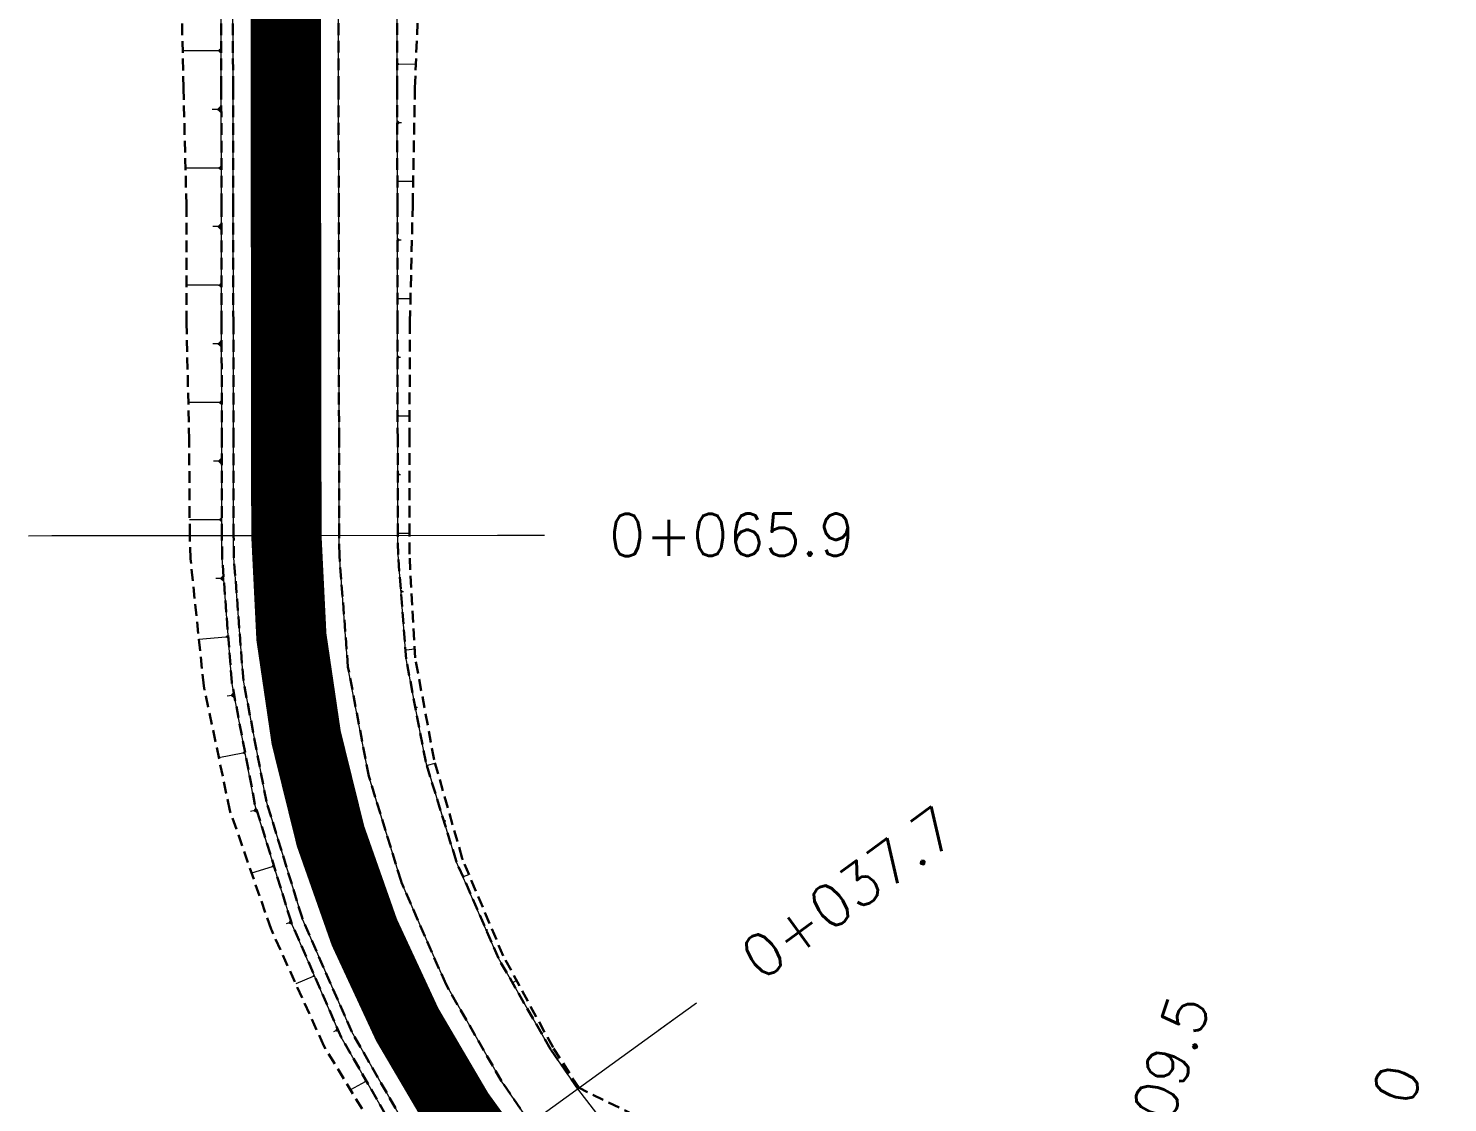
# Model space of a CAD drawing. Header units: metres. Extents: x 544752 to 548977, y 1840603 to 1844608.
# Drawn here: x 547747.6 to 547808.1, y 1842291.7 to 1842337.5 of the extents above; entities that cross this region are included whole.
import ezdxf

# ---------------------------------------------------------------- set-up
doc = ezdxf.new("R2010")
doc.units = ezdxf.units.M
doc.header["$MEASUREMENT"] = 0
for name, pattern in [('ACAD_ISO02W100', [15, 12, -3]), ('Anordnung Grundriss$0$GESTRICHELT', [0.75, 0.5, -0.25]), ('HIDDEN', [0.375, 0.25, -0.125])]:
    doc.linetypes.add(name, pattern=pattern)
doc.layers.add('C-ROAD', color=7, linetype='Continuous')
for name, color, linetype, lineweight in [('C-ROAD-CORR', 5, 'Continuous', 0), ('C-ROAD-SAMP', 150, 'HIDDEN', 0), ('C-ROAD-SAMP-TEXT', 11, 'Continuous', 0), ('C-TOPO-FEAT', 94, 'Continuous', 5)]:
    doc.layers.add(name, color=color, linetype=linetype, lineweight=lineweight)

msp = doc.modelspace()

# ---------------------------------------------------------------- linework, layer by layer
at = {"layer": 'C-ROAD', "color": 1, "linetype": 'ACAD_ISO02W100', "lineweight": 60, "ltscale": 0.1, "const_width": 3, "flags": 128}
msp.add_lwpolyline([(547758.618104579, 1842315.848714882), (547758.3113004668, 1842553.959718988)], dxfattribs=at)
at = {"layer": 'C-ROAD-CORR', "color": 160, "linetype": 'Continuous'}
for p, q in [((547755.7044310042, 1842336.513232718, 510.6459063392837), (547754.1944000938, 1842336.511287055, 509.6392182299394)), ((547755.7318664914, 1842336.492711284, 510.6641790210627), (547755.731813517, 1842336.533824784, 510.6641790210627)), ((547755.7593019786, 1842336.47218985, 510.6824517028417), (547755.7591960297, 1842336.55441685, 510.6824517028417)), ((547755.7867374658, 1842336.451668417, 510.7007243846207), (547755.7865785426, 1842336.575008916, 510.7007243846207)), ((547755.8141729529, 1842336.431146983, 510.7189970663998), (547755.8139610554, 1842336.595600982, 510.7189970663998)), ((547763.355414922, 1842335.988336303, 510.6312178838971), (547763.3555174045, 1842335.908799595, 510.6312178838971)), ((547763.3686838503, 1842335.978411295, 510.6223804645954), (547763.3687607121, 1842335.918758764, 510.6223804645954)), ((547763.3819527786, 1842335.968486287, 510.6135430452937), (547763.3820040197, 1842335.928717933, 510.6135430452937)), ((547763.3952217067, 1842335.958561279, 510.604705625992), (547763.3952473274, 1842335.938677102, 510.604705625992)), ((547763.408490635, 1842335.948636271, 510.5958682066903), (547764.1388035947, 1842335.949577273, 510.1089924959239)), ((547755.7122648432, 1842334.013240736, 510.5763126846653), (547755.446787427, 1842334.012898671, 510.3993275935924)), ((547763.4057394987, 1842333.448630651, 510.5285854519461), (547763.5266349408, 1842333.448786423, 510.4479884236031)), ((547755.7204784869, 1842331.513249244, 510.5108445098502), (547754.3162806204, 1842331.511439947, 509.5747118217765)), ((547755.745991112, 1842331.49416609, 510.5278365201395), (547755.7459418504, 1842331.532398081, 510.5278365201395)), ((547755.7715037371, 1842331.475082935, 510.5448285304289), (547755.7714052139, 1842331.551546918, 510.5448285304289)), ((547755.7970163622, 1842331.45599978, 510.5618205407183), (547755.7968685774, 1842331.570695754, 510.5618205407183)), ((547755.8225289873, 1842331.436916625, 510.5788125510076), (547755.8223319409, 1842331.589844591, 510.5788125510076)), ((547763.3598271961, 1842330.982223652, 510.4925158016778), (547763.3599139223, 1842330.914915295, 510.4925158016778)), ((547763.3710560964, 1842330.973824562, 510.4850370890863), (547763.3711211411, 1842330.923343294, 510.4850370890863)), ((547763.3822849968, 1842330.965425471, 510.4775583764948), (547763.3823283599, 1842330.931771293, 510.4775583764948)), ((547763.3935138971, 1842330.957026381, 510.4700796639032), (547763.3935355787, 1842330.940199292, 510.4700796639032)), ((547763.4047427975, 1842330.948627291, 510.4626009513117), (547764.0227739831, 1842330.949423619, 510.0505798188756)), ((547755.7268429049, 1842329.01325537, 510.4463823924601), (547755.477674339, 1842329.012934318, 510.2802698772762)), ((547763.4031959459, 1842328.448623223, 510.4006264914643), (547763.5060778038, 1842328.448755785, 510.3320385292354)), ((547755.7300089705, 1842326.513257374, 510.3836603148072), (547754.3598365663, 1842326.511491918, 509.470211287099)), ((547755.7549033929, 1842326.494636628, 510.400240587535), (547755.754855325, 1842326.53194221, 510.400240587535)), ((547755.7797978154, 1842326.476015882, 510.4168208602628), (547755.7797016794, 1842326.550627047, 510.4168208602628)), ((547755.8046922378, 1842326.457395135, 510.4334011329905), (547755.8045480339, 1842326.569311883, 510.4334011329905)), ((547755.8295866601, 1842326.438774389, 510.4499814057183), (547755.8293943884, 1842326.58799672, 510.4499814057183)), ((547763.3642955472, 1842325.976279958, 510.3659984936351), (547763.3643669527, 1842325.920862183, 510.3659984936351)), ((547763.3735407689, 1842325.969364637, 510.359840957901), (547763.3735943229, 1842325.927801306, 510.359840957901)), ((547763.3827859905, 1842325.962449316, 510.353683422167), (547763.3828216932, 1842325.934740428, 510.353683422167)), ((547763.3920312121, 1842325.955533995, 510.3475258864329), (547763.3920490635, 1842325.941679551, 510.3475258864329)), ((547763.4012764337, 1842325.948618674, 510.3413683506988), (547763.9101272637, 1842325.949274324, 510.0021341823657)), ((547755.734789479, 1842324.013261458, 510.3242534088596), (547755.4886361103, 1842324.012944291, 510.1601510269194)), ((547763.4017305585, 1842323.448617184, 510.2841710574593), (547763.4887601507, 1842323.448729321, 510.2261512811206)), ((547755.8372067136, 1842321.442326569, 510.333748939976), (547755.8370235811, 1842321.584455888, 510.333748939976)), ((547755.742362268, 1842321.51326914, 510.2705803013576), (547754.4373185141, 1842321.511587602, 509.4005504098854)), ((547755.7660733794, 1842321.495533497, 510.2863724610122), (547755.7660275963, 1842321.531065827, 510.2863724610122)), ((547755.7897844908, 1842321.477797854, 510.3021646206668), (547755.7896929246, 1842321.548862514, 510.3021646206668)), ((547755.8134956022, 1842321.460062212, 510.3179567803214), (547755.8133582529, 1842321.566659201, 510.3179567803214)), ((547763.3699557667, 1842320.973927286, 510.2509058267868), (547763.3700211011, 1842320.923221133, 510.2509058267868)), ((547763.3784149591, 1842320.967599906, 510.2452718050678), (547763.3784639599, 1842320.929570291, 510.2452718050678)), ((547763.3868741514, 1842320.961272526, 510.2396377833488), (547763.3869068187, 1842320.935919449, 510.2396377833488)), ((547763.3953333439, 1842320.954945146, 510.2340037616298), (547763.3953496774, 1842320.942268607, 510.2340037616298)), ((547763.4037925362, 1842320.948617765, 510.2283697399108), (547763.8693808417, 1842320.949217672, 509.9179772785856)), ((547755.7487273974, 1842319.013275266, 510.2181359154057), (547755.5175996316, 1842319.01297746, 510.064050610245)), ((547763.4062318847, 1842318.448618833, 510.1756264468357), (547763.4893702408, 1842318.448725956, 510.1202008301046)), ((547755.7530038032, 1842316.513278701, 510.1678166808358), (547754.4942276386, 1842316.511656778, 509.3286318744745)), ((547755.7758742869, 1842316.496171839, 510.1830489625901), (547755.7758301268, 1842316.530444444, 510.1830489625901)), ((547755.7987447705, 1842316.479064976, 510.1982812443445), (547755.7986564506, 1842316.547610187, 510.1982812443445)), ((547755.8216152542, 1842316.461958113, 510.2135135260989), (547755.8214827742, 1842316.56477593, 510.2135135260989)), ((547755.8444857378, 1842316.44485125, 510.2287458078533), (547755.8443090979, 1842316.581941673, 510.2287458078533)), ((547763.3761376059, 1842315.973146219, 510.1467930113096), (547763.3762009176, 1842315.924009827, 510.1467930113096)), ((547763.3843349185, 1842315.967014722, 510.1413334076291), (547763.3843824024, 1842315.930162428, 510.1413334076291)), ((547763.3925322312, 1842315.960883225, 510.1358738039487), (547763.392563887, 1842315.936315028, 510.1358738039487)), ((547763.4007295438, 1842315.954751728, 510.1304142002683), (547763.4007453718, 1842315.942467629, 510.1304142002683)), ((547763.4089268565, 1842315.94862023, 510.1249545965878), (547763.8601014797, 1842315.949201565, 509.8241712647686)), ((547755.8354619801, 1842314.011686639, 510.1249055134252), (547755.6148039984, 1842314.00294392, 509.9775555791126)), ((547763.5373420088, 1842313.455634271, 510.0761367942706), (547763.612748341, 1842313.460240296, 510.0257092620773)), ((547756.0341750848, 1842311.513892216, 510.0868822542628), (547754.8885824233, 1842311.408237814, 509.3187590305745)), ((547756.0563961617, 1842311.500221401, 510.1008176387533), (547756.0535209693, 1842311.531396621, 510.1008176387533)), ((547756.0786172387, 1842311.486550585, 510.1147530232438), (547756.0728668538, 1842311.548901027, 510.1147530232438)), ((547756.1008383156, 1842311.47287977, 510.1286884077344), (547756.0922127384, 1842311.566405433, 510.1286884077344)), ((547756.1230593926, 1842311.459208954, 510.1426237922249), (547756.1115586228, 1842311.583909838, 510.1426237922249)), ((547763.6964965446, 1842310.981375999, 510.0472390627042), (547763.7013943519, 1842310.941792487, 510.0472390627042)), ((547763.7037060227, 1842310.977244362, 510.0428054937371), (547763.707379378, 1842310.947556727, 510.0428054937371)), ((547763.7109155006, 1842310.973112724, 510.0383719247701), (547763.7133644043, 1842310.953320967, 510.0383719247701)), ((547763.7181249787, 1842310.968981086, 510.0339383558031), (547763.7193494304, 1842310.959085207, 510.0339383558031)), ((547763.7253344567, 1842310.964849448, 510.029504786836), (547764.0888449361, 1842311.009827878, 509.7852138678855)), ((547756.2938487754, 1842309.024825394, 510.0498640678366), (547756.097043972, 1842308.99623437, 509.917204225656)), ((547764.1488016959, 1842308.50507237, 509.9867204224914), (547764.2112124892, 1842308.516762309, 509.9443262936697)), ((547756.7662943911, 1842306.56461842, 510.0165024916416), (547755.7386962019, 1842306.359923842, 509.3168901515964)), ((547756.7877220168, 1842306.554350088, 510.0291947181209), (547756.782151725, 1842306.582313808, 510.0291947181209)), ((547756.8091496426, 1842306.544081756, 510.0418869446002), (547756.7980090588, 1842306.600009196, 510.0418869446002)), ((547756.8305772683, 1842306.533813424, 510.0545791710795), (547756.8138663927, 1842306.617704583, 510.0545791710795)), ((547756.852004894, 1842306.523545092, 510.0672713975588), (547756.8297237265, 1842306.635399971, 510.0672713975588)), ((547764.6022572515, 1842306.066463055, 509.9614123668953), (547764.6112154063, 1842306.030969962, 509.9614123668953)), ((547764.6092925362, 1842306.063519444, 509.9573443173853), (547764.6160111524, 1842306.036899625, 509.9573443173853)), ((547764.6163278209, 1842306.060575833, 509.9532762678754), (547764.6208068983, 1842306.042829287, 509.9532762678754)), ((547764.6233631056, 1842306.057632223, 509.9492082183654), (547764.6256026444, 1842306.048758949, 509.9492082183654)), ((547764.6303983903, 1842306.054688612, 509.9451401688555), (547764.9563179435, 1842306.136947937, 509.7210080691718)), ((547757.266275903, 1842304.111682144, 509.9839288581356), (547757.0898179788, 1842304.066824821, 509.8625130227683)), ((547765.3606251027, 1842303.665637773, 509.9120561249278), (547765.4105555805, 1842303.681594194, 509.8770661851707)), ((547758.0099049621, 1842301.719874961, 509.9587089926097), (547757.1357186341, 1842301.448231536, 509.3474589172387)), ((547758.0294601287, 1842301.712908655, 509.9697980430427), (547758.0220680617, 1842301.736697355, 509.9697980430427)), ((547758.0490152952, 1842301.70594235, 509.9808870934758), (547758.0342311615, 1842301.753519749, 509.9808870934758)), ((547758.0685704618, 1842301.698976045, 509.9919761439088), (547758.0463942611, 1842301.770342143, 509.9919761439088)), ((547758.0881256284, 1842301.69200974, 510.0030651943418), (547758.0585573607, 1842301.787164538, 510.0030651943418)), ((547766.1437958014, 1842301.309560745, 509.891511766643), (547766.153586168, 1842301.284419959, 509.891511766643)), ((547766.1492097282, 1842301.308049874, 509.8885117923692), (547766.1565525031, 1842301.289194285, 509.8885117923692)), ((547766.154623655, 1842301.306539004, 509.8855118180954), (547766.1595188383, 1842301.293968611, 509.8855118180954)), ((547766.1600375818, 1842301.305028133, 509.8825118438216), (547766.1624851734, 1842301.298742936, 509.8825118438216)), ((547766.1654515086, 1842301.303517262, 509.8795118695479), (547766.3963537037, 1842301.393435579, 509.7141946881758)), ((547758.7543926833, 1842299.329202874, 509.9334591933812), (547758.6122572514, 1842299.276737676, 509.8324529461107)), ((547767.1595859238, 1842299.011140847, 509.8484218536324), (547767.1963522171, 1842299.028157081, 509.8213812907644)), ((547759.7532565284, 1842297.033175049, 509.9081627716192), (547759.0222472011, 1842296.718983903, 509.3768807822377)), ((547759.7707932423, 1842297.028928699, 509.9178011250184), (547759.7622433045, 1842297.048821316, 509.9178011250184)), ((547759.7883299561, 1842297.024682349, 509.9274394784176), (547759.7712300806, 1842297.064467583, 509.9274394784176)), ((547759.80586667, 1842297.020435998, 509.9370778318169), (547759.7802168567, 1842297.080113851, 509.9370778318169)), ((547759.8234033838, 1842297.016189648, 509.9467161852161), (547759.7892036329, 1842297.095760118, 509.9467161852161)), ((547768.2556410593, 1842296.780331716, 509.8270758415893), (547768.265129983, 1842296.76277485, 509.8270758415893)), ((547768.2597533191, 1842296.779718595, 509.8248562111797), (547768.2668700117, 1842296.766550946, 509.8248562111797)), ((547768.2638655788, 1842296.779105474, 509.8226365807701), (547768.2686100405, 1842296.770327041, 509.8226365807701)), ((547768.2679778385, 1842296.778492353, 509.8204169503604), (547768.2703500694, 1842296.774103137, 509.8204169503604)), ((547768.2720900982, 1842296.777879232, 509.8181973199508), (547768.4333520269, 1842296.865036139, 509.6958718821335)), ((547760.7543286132, 1842294.738392482, 509.8827627171712), (547760.6300375576, 1842294.677078548, 509.7903321578785)), ((547769.5119300403, 1842294.607956312, 509.7889085095278), (547769.5317705709, 1842294.62032932, 509.7733102795424)), ((547761.970011374, 1842292.551882486, 509.858380549242), (547761.3507317575, 1842292.205003737, 509.3844364742131)), ((547761.9859659764, 1842292.549749355, 509.8669787488483), (547761.976526468, 1842292.566601628, 509.8669787488483)), ((547762.0019205788, 1842292.547616225, 509.8755769484546), (547761.9830415619, 1842292.581320769, 509.8755769484546)), ((547762.0178751812, 1842292.545483094, 509.8841751480609), (547761.9895566559, 1842292.596039911, 509.8841751480609)), ((547762.0338297834, 1842292.543349963, 509.8927733476672), (547761.99607175, 1842292.610759053, 509.8927733476672)), ((547770.870316434, 1842292.511840953, 509.7600375163436), (547770.9248185115, 1842292.550721072, 509.7154020765732)), ((547770.8642422643, 1842292.511985902, 509.7632782074764), (547770.8684765159, 1842292.506050336, 509.7632782074764)), ((547770.8657608067, 1842292.511949665, 509.7624680346932), (547770.8689364954, 1842292.507497991, 509.7624680346932)), ((547770.8672793491, 1842292.511913428, 509.76165786191), (547770.8693964749, 1842292.508945645, 509.76165786191)), ((547770.8687978915, 1842292.511877191, 509.7608476891268), (547770.8698564544, 1842292.510393299, 509.7608476891268))]:
    msp.add_line(p, q, dxfattribs=at)
at = {"layer": 'C-ROAD-CORR', "color": 5, "linetype": 'Anordnung Grundriss$0$GESTRICHELT', "lineweight": 30, "extrusion": (-0.5546997355772142, -0.0007147261089765301, 0.8320502944637169), "const_width": 0.1, "elevation": -304731.8878036203}
msp.add_lwpolyline([(-1841626.825078363, 458018.4456322468), (-1841626.705705323, 458018.2864681929), (-1841626.586332283, 458018.4456322467)], dxfattribs=at)
at = {"layer": 'C-ROAD-CORR', "color": 5, "linetype": 'Anordnung Grundriss$0$GESTRICHELT', "lineweight": 30, "extrusion": (-0.5546997356624774, -0.0007147261346140943, -0.8320502944068527), "const_width": 0.1, "elevation": -305585.7656935168}
msp.add_lwpolyline([(-1841626.076796272, -457458.2076859137), (-1841626.131157417, -457458.2801674413), (-1841626.185518563, -457458.2076859137)], dxfattribs=at)
at = {"layer": 'C-ROAD-CORR', "color": 5, "linetype": 'Anordnung Grundriss$0$GESTRICHELT', "lineweight": 30, "extrusion": (-0.5546997359183093, -0.000714726008623027, 0.8320502942364065), "const_width": 0.1, "elevation": -304732.0004270538}
msp.add_lwpolyline([(-1841621.817844982, 458018.3701480271), (-1841621.705805284, 458018.2207617646), (-1841621.593765587, 458018.3701480271)], dxfattribs=at)
at = {"layer": 'C-ROAD-CORR', "color": 5, "linetype": 'Anordnung Grundriss$0$GESTRICHELT', "lineweight": 30, "extrusion": (-0.5546997356518242, -0.000714726053372013, -0.8320502944140246), "const_width": 0.1, "elevation": -305585.6540851756}
msp.add_lwpolyline([(-1841621.084976714, -457458.2817673667), (-1841621.131237976, -457458.3434490487), (-1841621.177499238, -457458.2817673667)], dxfattribs=at)
at = {"layer": 'C-ROAD-CORR', "color": 5, "linetype": 'Anordnung Grundriss$0$GESTRICHELT', "lineweight": 30, "extrusion": (-0.5546997359174964, -0.0007147260213346027, 0.8320502942369374), "const_width": 0.1, "elevation": -304732.1029018206}
msp.add_lwpolyline([(-1841616.816476578, 458018.3018822421), (-1841616.705792676, 458018.1543037078), (-1841616.595108775, 458018.3018822421)], dxfattribs=at)
at = {"layer": 'C-ROAD-CORR', "color": 5, "linetype": 'Anordnung Grundriss$0$GESTRICHELT', "lineweight": 30, "extrusion": (-0.5546997362320162, -0.0007147268607103992, -0.8320502940265369), "const_width": 0.1, "elevation": -305585.5546069015}
msp.add_lwpolyline([(-1841616.091304799, -457458.3513042195), (-1841616.130438022, -457458.4034818506), (-1841616.169571246, -457458.3513042193)], dxfattribs=at)
at = {"layer": 'C-ROAD-CORR', "color": 5, "linetype": 'Anordnung Grundriss$0$GESTRICHELT', "lineweight": 30, "extrusion": (-0.5546997357759407, -0.0007147262397144979, 0.8320502943311204), "const_width": 0.1, "elevation": -304732.1956793913}
msp.add_lwpolyline([(-1841611.809503492, 458018.240902524), (-1841611.705575916, 458018.102332424), (-1841611.601648342, 458018.240902524)], dxfattribs=at)
at = {"layer": 'C-ROAD-CORR', "color": 5, "linetype": 'Anordnung Grundriss$0$GESTRICHELT', "lineweight": 30, "extrusion": (-0.5546997359684804, -0.0007147267033437968, -0.8320502942023624), "const_width": 0.1, "elevation": -305585.4627813929}
msp.add_lwpolyline([(-1841611.093210245, -457458.4118948503), (-1841611.130593759, -457458.4617395338), (-1841611.16797727, -457458.4118948503)], dxfattribs=at)
at = {"layer": 'C-ROAD-CORR', "color": 5, "linetype": 'Anordnung Grundriss$0$GESTRICHELT', "lineweight": 30, "extrusion": (-0.5546019119790816, -0.02197395683032749, 0.8318256214197577), "const_width": 0.1, "elevation": -343845.0272390929}
msp.add_lwpolyline([(-1819184.054743643, 516234.5429026829), (-1819183.955459458, 516234.4105237693), (-1819183.856175272, 516234.542902683)], dxfattribs=at)
at = {"layer": 'C-ROAD-CORR', "color": 5, "linetype": 'Anordnung Grundriss$0$GESTRICHELT', "lineweight": 30, "extrusion": (-0.554147066757417, -0.03384882067849269, -0.8317302962756773), "const_width": 0.1, "elevation": -366325.9410644586}
msp.add_lwpolyline([(-1805489.428630134, -547884.1826295472), (-1805489.46259356, -547884.2279141168), (-1805489.496556987, -547884.1826295472)], dxfattribs=at)
at = {"layer": 'C-ROAD-CORR', "color": 5, "linetype": 'Anordnung Grundriss$0$GESTRICHELT', "lineweight": 30, "extrusion": (-0.5491650972116554, -0.07978053396097999, 0.8318970864268093), "const_width": 0.1, "elevation": -447364.7270856109}
msp.add_lwpolyline([(-1744421.243246111, 671565.0078048158), (-1744421.153831323, 671564.8885850998), (-1744421.064416537, 671565.0078048157)], dxfattribs=at)
at = {"layer": 'C-ROAD-CORR', "color": 5, "linetype": 'Anordnung Grundriss$0$GESTRICHELT', "lineweight": 30, "extrusion": (-0.5457830790491018, -0.1022286431398781, -0.8316670819176755), "const_width": 0.1, "elevation": -487721.2416118961}
msp.add_lwpolyline([(-1709971.305004372, -729570.0268290832), (-1709971.333549104, -729570.0648887263), (-1709971.362093837, -729570.0268290832)], dxfattribs=at)
at = {"layer": 'C-ROAD-CORR', "color": 5, "linetype": 'Anordnung Grundriss$0$GESTRICHELT', "lineweight": 30, "extrusion": (-0.5377108515891579, -0.1366913368626991, 0.8319750708464472), "const_width": 0.1, "elevation": -545937.7441315022}
msp.add_lwpolyline([(-1650562.010299062, 819585.383971447), (-1650561.928434162, 819585.2748182483), (-1650561.846569263, 819585.3839714472)], dxfattribs=at)
at = {"layer": 'C-ROAD-CORR', "color": 5, "linetype": 'Anordnung Grundriss$0$GESTRICHELT', "lineweight": 30, "extrusion": (-0.5288411231876368, -0.1690032147778751, -0.8317241007812521), "const_width": 0.1, "elevation": -601460.1967924659}
msp.add_lwpolyline([(-1588128.622306077, -900123.8392607258), (-1588128.64587148, -900123.870681264), (-1588128.669436884, -900123.8392607259)], dxfattribs=at)
at = {"layer": 'C-ROAD-CORR', "color": 5, "linetype": 'Anordnung Grundriss$0$GESTRICHELT', "lineweight": 30, "extrusion": (-0.5203809170231173, -0.1920836162620098, 0.8320502301915963), "const_width": 0.1, "elevation": -638494.4300565633}
msp.add_lwpolyline([(-1538636.235447691, 958660.7914101696), (-1538636.167320939, 958660.7005745007), (-1538636.099194187, 958660.7914101693)], dxfattribs=at)
at = {"layer": 'C-ROAD-CORR', "color": 5, "linetype": 'Anordnung Grundriss$0$GESTRICHELT', "lineweight": 30, "extrusion": (-0.5038095604113946, -0.2331739323400738, -0.8317486664342446), "const_width": 0.1, "elevation": -705970.502597684}
msp.add_lwpolyline([(-1441843.470243209, -1056791.237873226), (-1441843.488456794, -1056791.262158006), (-1441843.506670378, -1056791.237873226)], dxfattribs=at)
at = {"layer": 'C-ROAD-CORR', "color": 5, "linetype": 'Anordnung Grundriss$0$GESTRICHELT', "lineweight": 30, "extrusion": (-0.4975976021058919, -0.245469526396925, 0.8319503218275331), "const_width": 0.1, "elevation": -724367.457669845}
msp.add_lwpolyline([(-1409863.438010813, 1087046.105667934), (-1409863.375696248, 1087046.022581847), (-1409863.313381683, 1087046.105667934)], dxfattribs=at)
at = {"layer": 'C-ROAD-CORR', "color": 5, "linetype": 'Anordnung Grundriss$0$GESTRICHELT', "lineweight": 30, "extrusion": (-0.470883724608748, -0.2936538437266491, -0.8318869742718402), "const_width": 0.1, "elevation": -799356.7276606018}
msp.add_lwpolyline([(-1273372.664432627, -1197352.053352762), (-1273372.674945596, -1197352.067370054), (-1273372.685458566, -1197352.053352761)], dxfattribs=at)
at = {"layer": 'C-ROAD-SAMP', "color": 1, "linetype": 'Continuous', "lineweight": 13}
for points in [[(547748.61811288, 1842315.835829973), (547758.618104579, 1842315.848714882), (547768.618096278, 1842315.861599791)], [(547759.1021578856, 1842283.590762967), (547767.1975940448, 1842289.461360329), (547775.2930302041, 1842295.331957692)]]:
    msp.add_lwpolyline(points, dxfattribs=at)
at = {"layer": 'C-ROAD-SAMP-TEXT', "color": 4, "linetype": 'Continuous', "lineweight": 9}
msp.add_line((547747.6181137102, 1842315.834541482), (547749.61811205, 1842315.837118464), dxfattribs=at)
at = {"layer": 'C-ROAD-SAMP-TEXT', "color": 1, "linetype": 'Continuous', "lineweight": -3}
msp.add_line((547759.6181037489, 1842315.850003373), (547757.6181054091, 1842315.847426391), dxfattribs=at)
at = {"layer": 'C-ROAD-SAMP-TEXT', "color": 4, "linetype": 'Continuous', "lineweight": 5}
for p, q in [((547767.6180971082, 1842315.8603113), (547769.618095448, 1842315.862888282)), ((547774.4834865882, 1842294.744897955), (547776.10257382, 1842295.919017428))]:
    msp.add_line(p, q, dxfattribs=at)

# ---------------------------------------------------------------- texts
at = {"layer": 'C-ROAD-SAMP-TEXT', "color": 1, "linetype": 'Continuous', "lineweight": -3, "char_height": 1.8, "attachment_point": 5, "bg_fill": 3, "box_fill_scale": 1.416666666666667, "bg_fill_color": 256, "bg_fill_true_color": 13158600, "bg_fill_transparency": 0}
for s, insert, width, rotation in [('{\\Fsimplex.shx|c0;0+065.9}', (547777.6180888071, 1842315.873196209), 11.16771428571429, 0.07382510991504017), ('{\\Fsimplex.shx|c0;0+037.7}', (547782.5789227475, 1842300.615495318), 11.25428571428571, 35.94863460132827), ('{\\Fsimplex.shx|c0;0+009.5}', (547795.5399426167, 1842291.159318827), 11.25428571428572, 71.82344409386344), ('{\\Fsimplex.shx|c0;0+000.0}', (547804.570376204, 1842288.194357254), 11.25428571428571, 71.82344409386344)]:
    msp.add_mtext(s, dxfattribs=dict(at, insert=insert, width=width, rotation=rotation))

# ---------------------------------------------------------------- next in the draw order: linework, layer by layer
at = {"layer": 'C-ROAD', "color": 1, "linetype": 'ACAD_ISO02W100', "lineweight": -3, "ltscale": 0.1, "const_width": 3, "flags": 128}
msp.add_lwpolyline([(547789.6129650822, 1842273.107423156, -0.3237122934810053), (547758.618104579, 1842315.848714882)], format="xyb", dxfattribs=at)
at = {"layer": 'C-ROAD-CORR', "color": 11, "linetype": 'Anordnung Grundriss$0$GESTRICHELT', "lineweight": 30}
for points in [[(547797.3909631355, 1842266.327897504, 508.5569535290242), (547792.8350911075, 1842268.480406669, 509.0312041713383), (547788.5811547426, 1842269.964820962, 509.1392995092888), (547788.0731122254, 1842270.122138645, 509.1371169079245), (547783.0899604015, 1842272.114631497, 509.1833892972845), (547778.3827561834, 1842274.690729185, 509.2632500045273), (547774.0100857747, 1842277.792535336, 509.3618628583309), (547769.9915697058, 1842281.3332368, 509.4400402401291), (547766.2810045454, 1842285.203501481, 509.4222809741797), (547764.4481483388, 1842287.467534624, 509.4091398065688), (547763.0076212331, 1842289.466703235, 509.399058599772), (547760.2179768381, 1842294.077079944, 509.3744398601341), (547757.9916974568, 1842298.99593127, 509.3789845116859), (547757.9643617556, 1842299.062061871, 509.3779386342), (547756.2106230573, 1842304.112146731, 509.3134314202223), (547755.0946327101, 1842309.427583921, 509.3216104648827), (547754.5311192602, 1842314.844344682, 509.3138122637287), (547754.4984785138, 1842315.843406777, 509.3172533014012), (547754.4724985742, 1842319.92752913, 509.386795365814), (547754.3614575891, 1842324.927390205, 509.4302112564937), (547754.3563410551, 1842329.927387763, 509.5564658105891), (547754.2298958438, 1842334.92722899, 509.6140568166824), (547754.1178584271, 1842339.927088781, 509.6934753311972)], [(547797.785546658, 1842267.529687209, 509.4002261620015), (547793.0350477973, 1842269.089418139, 509.4585357617879), (547788.7551130706, 1842270.494648783, 509.5110694615821), (547788.2567336094, 1842270.661322296, 509.5168453615742), (547783.3398536745, 1842272.646500003, 509.5751549613605), (547778.6731222267, 1842275.164089409, 509.6334645611469), (547774.3139735612, 1842278.183106092, 509.6917741609332), (547770.3160564972, 1842281.666394477, 509.7500837607195), (547766.7285741119, 1842285.571085113, 509.8083933605059), (547764.9713491013, 1842287.846946055, 509.840000480885), (547763.5956781905, 1842289.849122276, 509.8667029602922), (547760.955925841, 1842294.447855401, 509.9250125600785), (547758.8418049657, 1842299.31068706, 509.9833221598649), (547758.8174879731, 1842299.376511913, 509.9840934264061), (547757.2793344271, 1842304.377769519, 510.0475823152897), (547756.2877438281, 1842309.586741289, 510.1240637055649), (547755.879236851, 1842314.873494629, 510.2127673998733), (547755.8681068618, 1842315.845171532, 510.2303396247385), (547755.8628444687, 1842319.92932058, 510.3136933982149), (547755.8564020143, 1842324.929316429, 510.4268417005898), (547755.8499595599, 1842329.929312279, 510.5522123069979), (547755.8435171054, 1842334.929308128, 510.6898052174392), (547755.837074651, 1842339.929303977, 510.8396204319137)], [(547771.0429262208, 1842292.249894076, 509.7600004808849), (547769.8831158999, 1842293.937902907, 509.7867029602922), (547767.6575748964, 1842297.815035221, 509.8450125600785), (547765.8751869784, 1842301.914825587, 509.9033221598648), (547765.8546856369, 1842301.970321668, 509.9040934264061), (547764.5578883116, 1842306.186817155, 509.9675823152896), (547763.7218911252, 1842310.578433764, 510.0440637055648), (547763.3774841857, 1842315.035627006, 510.1327673998733), (547763.368100636, 1842315.854835214, 510.1503396247385), (547763.3628382429, 1842319.938984261, 510.2336933982149), (547763.3563957885, 1842324.938980111, 510.3468417005898), (547763.3499533341, 1842329.93897596, 510.4722123069978), (547763.3435108797, 1842334.93897181, 510.6098052174391), (547763.3370684253, 1842339.938967659, 510.7596204319136)], [(547800.2385290009, 1842275.000776998, 509.0779067002906), (547795.3907111419, 1842276.26410181, 509.3441987505066), (547791.493212306, 1842278.834123911, 509.5085424946689), (547791.0839532804, 1842278.963136551, 509.5068676536401), (547786.5545413154, 1842279.48858539, 509.4553864889657), (547782.6246881565, 1842281.606007032, 509.5152472411457), (547778.9363005583, 1842284.123936326, 509.5936128892196), (547776.4214830612, 1842287.934969302, 509.7205845388854), (547773.4756993039, 1842291.112419847, 509.7593777833604), (547771.0948886888, 1842292.287575891, 509.7172089071782), (547769.9853270883, 1842294.004371816, 509.7054208918427), (547767.8621829086, 1842297.91783857, 509.6923575863233), (547766.1357673137, 1842302.011306525, 509.7180767581479), (547766.1153589269, 1842302.06640209, 509.7188824216468), (547764.9167233921, 1842306.276003794, 509.7210806844301), (547764.109906487, 1842310.630193825, 509.7830954019378), (547763.8649146738, 1842315.046166571, 509.8077377853635), (547763.8599851175, 1842315.855469003, 509.8224163649545), (547763.8650553097, 1842319.939631364, 509.8988817424423), (547763.8864777453, 1842324.939663117, 509.9934534360805), (547764.0036032873, 1842329.939818183, 510.0364453097837), (547764.0985472131, 1842334.939944668, 510.1064472439274), (547764.2979191587, 1842339.940205707, 510.1190527445141)]]:
    msp.add_polyline3d(points, dxfattribs=at)
at = {"layer": 'C-ROAD-CORR', "color": 92, "linetype": 'Anordnung Grundriss$0$GESTRICHELT', "lineweight": 30}
for points in [[(547797.3909631355, 1842266.327897504, 508.5569535290242), (547792.8350911075, 1842268.480406669, 509.0312041713383), (547788.5811547426, 1842269.964820962, 509.1392995092888), (547788.0731122254, 1842270.122138645, 509.1371169079245), (547783.0899604015, 1842272.114631497, 509.1833892972845), (547778.3827561834, 1842274.690729185, 509.2632500045273), (547774.0100857747, 1842277.792535336, 509.3618628583309), (547769.9915697058, 1842281.3332368, 509.4400402401291), (547766.2810045454, 1842285.203501481, 509.4222809741797), (547764.4481483388, 1842287.467534624, 509.4091398065688), (547763.0076212331, 1842289.466703235, 509.399058599772), (547760.2179768381, 1842294.077079944, 509.3744398601341), (547757.9916974568, 1842298.99593127, 509.3789845116859), (547757.9643617556, 1842299.062061871, 509.3779386342), (547756.2106230573, 1842304.112146731, 509.3134314202223), (547755.0946327101, 1842309.427583921, 509.3216104648827), (547754.5311192602, 1842314.844344682, 509.3138122637287), (547754.4984785138, 1842315.843406777, 509.3172533014012), (547754.4724985742, 1842319.92752913, 509.386795365814), (547754.3614575891, 1842324.927390205, 509.4302112564937), (547754.3563410551, 1842329.927387763, 509.5564658105891), (547754.2298958438, 1842334.92722899, 509.6140568166824), (547754.1178584271, 1842339.927088781, 509.6934753311972)], [(547797.785546658, 1842267.529687209, 509.4002261620015), (547793.0350477973, 1842269.089418139, 509.4585357617879), (547788.7551130706, 1842270.494648783, 509.5110694615821), (547788.2567336094, 1842270.661322296, 509.5168453615742), (547783.3398536745, 1842272.646500003, 509.5751549613605), (547778.6731222267, 1842275.164089409, 509.6334645611469), (547774.3139735612, 1842278.183106092, 509.6917741609332), (547770.3160564972, 1842281.666394477, 509.7500837607195), (547766.7285741119, 1842285.571085113, 509.8083933605059), (547764.9713491013, 1842287.846946055, 509.840000480885), (547763.5956781905, 1842289.849122276, 509.8667029602922), (547760.955925841, 1842294.447855401, 509.9250125600785), (547758.8418049657, 1842299.31068706, 509.9833221598649), (547758.8174879731, 1842299.376511913, 509.9840934264061), (547757.2793344271, 1842304.377769519, 510.0475823152897), (547756.2877438281, 1842309.586741289, 510.1240637055649), (547755.879236851, 1842314.873494629, 510.2127673998733), (547755.8681068618, 1842315.845171532, 510.2303396247385), (547755.8628444687, 1842319.92932058, 510.3136933982149), (547755.8564020143, 1842324.929316429, 510.4268417005898), (547755.8499595599, 1842329.929312279, 510.5522123069979), (547755.8435171054, 1842334.929308128, 510.6898052174392), (547755.837074651, 1842339.929303977, 510.8396204319137)], [(547771.0429262208, 1842292.249894076, 509.7600004808849), (547769.8831158999, 1842293.937902907, 509.7867029602922), (547767.6575748964, 1842297.815035221, 509.8450125600785), (547765.8751869784, 1842301.914825587, 509.9033221598648), (547765.8546856369, 1842301.970321668, 509.9040934264061), (547764.5578883116, 1842306.186817155, 509.9675823152896), (547763.7218911252, 1842310.578433764, 510.0440637055648), (547763.3774841857, 1842315.035627006, 510.1327673998733), (547763.368100636, 1842315.854835214, 510.1503396247385), (547763.3628382429, 1842319.938984261, 510.2336933982149), (547763.3563957885, 1842324.938980111, 510.3468417005898), (547763.3499533341, 1842329.93897596, 510.4722123069978), (547763.3435108797, 1842334.93897181, 510.6098052174391), (547763.3370684253, 1842339.938967659, 510.7596204319136)], [(547771.0948886888, 1842292.287575891, 509.7172089071782), (547769.9853270883, 1842294.004371816, 509.7054208918427), (547767.8621829086, 1842297.91783857, 509.6923575863233), (547766.1357673137, 1842302.011306525, 509.7180767581479), (547766.1153589269, 1842302.06640209, 509.7188824216468), (547764.9167233921, 1842306.276003794, 509.7210806844301), (547764.109906487, 1842310.630193825, 509.7830954019378), (547763.8649146738, 1842315.046166571, 509.8077377853635), (547763.8599851175, 1842315.855469003, 509.8224163649545), (547763.8650553097, 1842319.939631364, 509.8988817424423), (547763.8864777453, 1842324.939663117, 509.9934534360805), (547764.0036032873, 1842329.939818183, 510.0364453097837), (547764.0985472131, 1842334.939944668, 510.1064472439274), (547764.2979191587, 1842339.940205707, 510.1190527445141)]]:
    msp.add_polyline3d(points, dxfattribs=at)
at = {"layer": 'C-ROAD-CORR', "color": 5, "linetype": 'Anordnung Grundriss$0$GESTRICHELT', "lineweight": 30}
for points in [[(547797.941519751, 1842268.004737095, 509.4202261620015), (547793.1910208903, 1842269.564468025, 509.4785357617878), (547788.9110861636, 1842270.969698669, 509.531069461582), (547788.4179201821, 1842271.134628633, 509.5368453615741), (547783.5524750584, 1842273.099039666, 509.5951549613605), (547778.9345616525, 1842275.590292912, 509.6534645611468), (547774.6210134473, 1842278.577728074, 509.7117741609331), (547770.6649180491, 1842282.024578253, 509.7700837607195), (547767.1149638285, 1842285.888422452, 509.8283933605059), (547765.3761209092, 1842288.140475923, 509.8600004808849), (547764.0148407044, 1842290.121707651, 509.8867029602922), (547761.4027024447, 1842294.672334056, 509.9450125600785), (547759.3106970999, 1842299.484296296, 510.0033221598649), (547759.2866344841, 1842299.549432564, 510.0040934264061), (547757.7645713526, 1842304.498372694, 510.0675823152897), (547756.7833536479, 1842309.652854121, 510.1440637055649), (547756.3791200067, 1842314.884303454, 510.2327673998733), (547756.3681064468, 1842315.845815778, 510.2503396247385), (547756.3628440537, 1842319.929964825, 510.3336933982149), (547756.3564015992, 1842324.929960675, 510.4468417005898), (547756.3499591448, 1842329.929956524, 510.5722123069979), (547756.3435166904, 1842334.929952373, 510.7098052174392), (547756.337074236, 1842339.929948223, 510.8596204319136)], [(547799.3452775881, 1842272.28018607, 509.4202261620015), (547794.5947787274, 1842273.839917, 509.4785357617878), (547790.3148440007, 1842275.245147643, 509.531069461582), (547789.868599336, 1842275.394385667, 509.5368453615741), (547785.4660675131, 1842277.171896639, 509.5951549613605), (547781.2875164849, 1842279.426124447, 509.6534645611468), (547777.384372423, 1842282.129325907, 509.7117741609331), (547773.8046720169, 1842285.248232239, 509.7700837607195), (547770.592471277, 1842288.744458507, 509.8283933605059), (547769.0190671809, 1842290.782244736, 509.8600004808849), (547767.7873033301, 1842292.57497603, 509.8867029602922), (547765.4236918779, 1842296.692641948, 509.9450125600785), (547763.5307263075, 1842301.046779412, 510.0033221598649), (547763.5089530824, 1842301.105718416, 510.0040934264061), (547762.1317036834, 1842305.583801277, 510.0675823152897), (547761.2438420262, 1842310.247869606, 510.1440637055649), (547760.8780684075, 1842314.981582881, 510.2327673998733), (547760.8681027113, 1842315.851613987, 510.2503396247385), (547760.8628403181, 1842319.935763034, 510.3336933982149), (547760.8563978637, 1842324.935758884, 510.4468417005898), (547760.8499554093, 1842329.935754733, 510.5722123069979), (547760.8435129549, 1842334.935750582, 510.7098052174392), (547760.8370705005, 1842339.935746432, 510.8596204319136)]]:
    msp.add_polyline3d(points, dxfattribs=at)
at = {"layer": 'C-ROAD-CORR', "color": 160, "linetype": 'Anordnung Grundriss$0$GESTRICHELT', "lineweight": 30}
for points in [[(547797.941519751, 1842268.004737095, 509.2702261620015), (547793.1910208903, 1842269.564468025, 509.3285357617879), (547788.9110861636, 1842270.969698669, 509.3810694615821), (547788.4179201821, 1842271.134628633, 509.3868453615742), (547783.5524750584, 1842273.099039666, 509.4451549613605), (547778.9345616525, 1842275.590292912, 509.5034645611469), (547774.6210134473, 1842278.577728074, 509.5617741609332), (547770.6649180491, 1842282.024578253, 509.6200837607195), (547767.1149638285, 1842285.888422452, 509.6783933605059), (547765.3761209092, 1842288.140475923, 509.710000480885), (547764.0148407044, 1842290.121707651, 509.7367029602922), (547761.4027024447, 1842294.672334056, 509.7950125600785), (547759.3106970999, 1842299.484296296, 509.8533221598649), (547759.2866344841, 1842299.549432564, 509.8540934264061), (547757.7645713526, 1842304.498372694, 509.9175823152897), (547756.7833536479, 1842309.652854121, 509.9940637055649), (547756.3791200067, 1842314.884303454, 510.0827673998733), (547756.3681064468, 1842315.845815778, 510.1003396247385), (547756.3628440537, 1842319.929964825, 510.1836933982149), (547756.3564015992, 1842324.929960675, 510.2968417005898), (547756.3499591448, 1842329.929956524, 510.4222123069979), (547756.3435166904, 1842334.929952373, 510.5598052174392), (547756.337074236, 1842339.929948223, 510.7096204319137)], [(547799.3452775881, 1842272.28018607, 509.2702261620015), (547794.5947787274, 1842273.839917, 509.3285357617879), (547790.3148440007, 1842275.245147643, 509.3810694615821), (547789.868599336, 1842275.394385667, 509.3868453615742), (547785.4660675131, 1842277.171896639, 509.4451549613605), (547781.2875164849, 1842279.426124447, 509.5034645611469), (547777.384372423, 1842282.129325907, 509.5617741609332), (547773.8046720169, 1842285.248232239, 509.6200837607195), (547770.592471277, 1842288.744458507, 509.6783933605059), (547769.0190671809, 1842290.782244736, 509.710000480885), (547767.7873033301, 1842292.57497603, 509.7367029602922), (547765.4236918779, 1842296.692641948, 509.7950125600785), (547763.5307263075, 1842301.046779412, 509.8533221598649), (547763.5089530824, 1842301.105718416, 509.8540934264061), (547762.1317036834, 1842305.583801277, 509.9175823152897), (547761.2438420262, 1842310.247869606, 509.9940637055649), (547760.8780684075, 1842314.981582881, 510.0827673998733), (547760.8681027113, 1842315.851613987, 510.1003396247385), (547760.8628403181, 1842319.935763034, 510.1836933982149), (547760.8563978637, 1842324.935758884, 510.2968417005898), (547760.8499554093, 1842329.935754733, 510.4222123069979), (547760.8435129549, 1842334.935750582, 510.5598052174392), (547760.8370705005, 1842339.935746432, 510.7096204319137)]]:
    msp.add_polyline3d(points, dxfattribs=at)
at = {"layer": 'C-ROAD-CORR', "color": 150, "linetype": 'Anordnung Grundriss$0$GESTRICHELT', "lineweight": 30}
msp.add_polyline3d([(547798.6433986695, 1842270.142461582, 509.4877261620015), (547793.8928998088, 1842271.702192512, 509.5460357617878), (547789.6129650822, 1842273.107423156, 509.598569461582), (547789.1432597591, 1842273.26450715, 509.6043453615741), (547784.5092712857, 1842275.135468153, 509.6626549613605), (547780.1110390687, 1842277.50820868, 509.7209645611468), (547776.0026929352, 1842280.353526991, 509.7792741609331), (547772.234795033, 1842283.636405246, 509.8375837607195), (547768.8537175527, 1842287.31644048, 509.8958933605059), (547767.1975940451, 1842289.461360329, 509.9275004808849), (547765.9010720173, 1842291.348341841, 509.9542029602922), (547763.4131971613, 1842295.682488002, 510.0125125600785), (547761.4207117037, 1842300.265537854, 510.0708221598649), (547761.3977937832, 1842300.32757549, 510.0715934264061), (547759.948137518, 1842305.041086985, 510.1350823152897), (547759.0135978371, 1842309.950361863, 510.2115637055649), (547758.6285942071, 1842314.932943167, 510.3002673998733), (547758.618104579, 1842315.848714882, 510.3178396247385), (547758.6128421859, 1842319.93286393, 510.4011933982149), (547758.6063997315, 1842324.932859779, 510.5143417005898), (547758.5999572771, 1842329.932855628, 510.6397123069979), (547758.5935148227, 1842334.932851478, 510.7773052174392), (547758.5870723682, 1842339.932847327, 510.9271204319136)], dxfattribs=at)
msp.add_polyline3d([(547798.6433986695, 1842270.142461582, 509.4877261620015), (547793.8928998088, 1842271.702192512, 509.5460357617878), (547789.6129650822, 1842273.107423156, 509.598569461582), (547789.1432597591, 1842273.26450715, 509.6043453615741), (547784.5092712857, 1842275.135468153, 509.6626549613605), (547780.1110390687, 1842277.50820868, 509.7209645611468), (547776.0026929352, 1842280.353526991, 509.7792741609331), (547772.234795033, 1842283.636405246, 509.8375837607195), (547768.8537175527, 1842287.31644048, 509.8958933605059), (547767.1975940451, 1842289.461360329, 509.9275004808849), (547765.9010720173, 1842291.348341841, 509.9542029602922), (547763.4131971613, 1842295.682488002, 510.0125125600785), (547761.4207117037, 1842300.265537854, 510.0708221598649), (547761.3977937832, 1842300.32757549, 510.0715934264061), (547759.948137518, 1842305.041086985, 510.1350823152897), (547759.0135978371, 1842309.950361863, 510.2115637055649), (547758.6285942071, 1842314.932943167, 510.3002673998733), (547758.618104579, 1842315.848714882, 510.3178396247385), (547758.6128421859, 1842319.93286393, 510.4011933982149), (547758.6063997315, 1842324.932859779, 510.5143417005898), (547758.5999572771, 1842329.932855628, 510.6397123069979), (547758.5935148227, 1842334.932851478, 510.7773052174392), (547758.5870723682, 1842339.932847327, 510.9271204319136)], dxfattribs=at)
at = {"layer": 'C-TOPO-FEAT', "color": 94, "linetype": 'Continuous', "lineweight": 0, "ltscale": 2}
for points in [[(547797.785546658, 1842267.529687209, 509.4002261620015), (547793.0350477973, 1842269.089418139, 509.4585357617879), (547788.7551130706, 1842270.494648783, 509.5110694615821), (547788.2567336094, 1842270.661322296, 509.5168453615742), (547783.3398536745, 1842272.646500003, 509.5751549613605), (547778.6731222267, 1842275.164089409, 509.6334645611469), (547774.3139735612, 1842278.183106092, 509.6917741609332), (547770.3160564972, 1842281.666394477, 509.7500837607195), (547766.7285741119, 1842285.571085113, 509.8083933605059), (547764.9713491013, 1842287.846946055, 509.840000480885), (547763.5956781905, 1842289.849122276, 509.8667029602922), (547760.955925841, 1842294.447855401, 509.9250125600785), (547758.8418049657, 1842299.31068706, 509.9833221598649), (547758.8174879731, 1842299.376511913, 509.9840934264061), (547757.2793344271, 1842304.377769519, 510.0475823152897), (547756.2877438281, 1842309.586741289, 510.1240637055649), (547755.879236851, 1842314.873494629, 510.2127673998733), (547755.8681068618, 1842315.845171532, 510.2303396247385), (547755.8628444687, 1842319.92932058, 510.3136933982149), (547755.8564020143, 1842324.929316429, 510.4268417005898), (547755.8499595599, 1842329.929312279, 510.5522123069979), (547755.8435171054, 1842334.929308128, 510.6898052174392), (547755.837074651, 1842339.929303977, 510.8396204319137)], [(547797.941519751, 1842268.004737095, 508.9702261620015), (547793.1910208903, 1842269.564468025, 509.0285357617879), (547788.9110861636, 1842270.969698669, 509.081069461582), (547788.4179201821, 1842271.134628633, 509.0868453615741), (547783.5524750584, 1842273.099039666, 509.1451549613605), (547778.9345616525, 1842275.590292912, 509.2034645611469), (547774.6210134473, 1842278.577728074, 509.2617741609332), (547770.6649180491, 1842282.024578253, 509.3200837607195), (547767.1149638285, 1842285.888422452, 509.3783933605059), (547765.3761209092, 1842288.140475923, 509.4100004808849), (547764.0148407044, 1842290.121707651, 509.4367029602922), (547761.4027024447, 1842294.672334056, 509.4950125600785), (547759.3106970999, 1842299.484296296, 509.5533221598649), (547759.2866344841, 1842299.549432564, 509.5540934264061), (547757.7645713526, 1842304.498372694, 509.6175823152897), (547756.7833536479, 1842309.652854121, 509.6940637055649), (547756.3791200067, 1842314.884303454, 509.7827673998733), (547756.3681064468, 1842315.845815778, 509.8003396247385), (547756.3628440537, 1842319.929964825, 509.8836933982149), (547756.3564015992, 1842324.929960675, 509.9968417005898), (547756.3499591448, 1842329.929956524, 510.1222123069979), (547756.3435166904, 1842334.929952373, 510.2598052174392), (547756.337074236, 1842339.929948223, 510.4096204319137)], [(547798.6433986695, 1842270.142461582, 509.3377261620015), (547793.8928998088, 1842271.702192512, 509.3960357617879), (547789.6129650822, 1842273.107423156, 509.4485694615821), (547789.1432597591, 1842273.26450715, 509.4543453615742), (547784.5092712857, 1842275.135468153, 509.5126549613605), (547780.1110390687, 1842277.50820868, 509.5709645611469), (547776.0026929352, 1842280.353526991, 509.6292741609332), (547772.234795033, 1842283.636405246, 509.6875837607195), (547768.8537175527, 1842287.31644048, 509.7458933605059), (547767.1975940451, 1842289.461360329, 509.777500480885), (547765.9010720173, 1842291.348341841, 509.8042029602922), (547763.4131971613, 1842295.682488002, 509.8625125600785), (547761.4207117037, 1842300.265537854, 509.9208221598649), (547761.3977937832, 1842300.32757549, 509.9215934264061), (547759.948137518, 1842305.041086985, 509.9850823152897), (547759.0135978371, 1842309.950361863, 510.0615637055649), (547758.6285942071, 1842314.932943167, 510.1502673998733), (547758.618104579, 1842315.848714882, 510.1678396247385), (547758.6128421859, 1842319.93286393, 510.2511933982149), (547758.6063997315, 1842324.932859779, 510.3643417005898), (547758.5999572771, 1842329.932855628, 510.4897123069979), (547758.5935148227, 1842334.932851478, 510.6273052174392), (547758.5870723682, 1842339.932847327, 510.7771204319137)], [(547798.6433986695, 1842270.142461582, 509.3377261620015), (547793.8928998088, 1842271.702192512, 509.3960357617879), (547789.6129650822, 1842273.107423156, 509.4485694615821), (547789.1432597591, 1842273.26450715, 509.4543453615742), (547784.5092712857, 1842275.135468153, 509.5126549613605), (547780.1110390687, 1842277.50820868, 509.5709645611469), (547776.0026929352, 1842280.353526991, 509.6292741609332), (547772.234795033, 1842283.636405246, 509.6875837607195), (547768.8537175527, 1842287.31644048, 509.7458933605059), (547767.1975940451, 1842289.461360329, 509.777500480885), (547765.9010720173, 1842291.348341841, 509.8042029602922), (547763.4131971613, 1842295.682488002, 509.8625125600785), (547761.4207117037, 1842300.265537854, 509.9208221598649), (547761.3977937832, 1842300.32757549, 509.9215934264061), (547759.948137518, 1842305.041086985, 509.9850823152897), (547759.0135978371, 1842309.950361863, 510.0615637055649), (547758.6285942071, 1842314.932943167, 510.1502673998733), (547758.618104579, 1842315.848714882, 510.1678396247385), (547758.6128421859, 1842319.93286393, 510.2511933982149), (547758.6063997315, 1842324.932859779, 510.3643417005898), (547758.5999572771, 1842329.932855628, 510.4897123069979), (547758.5935148227, 1842334.932851478, 510.6273052174392), (547758.5870723682, 1842339.932847327, 510.7771204319137)], [(547798.6433986695, 1842270.142461582, 509.0377261620015), (547793.8928998088, 1842271.702192512, 509.0960357617878), (547789.6129650822, 1842273.107423156, 509.148569461582), (547789.1432597591, 1842273.26450715, 509.1543453615741), (547784.5092712857, 1842275.135468153, 509.2126549613605), (547780.1110390687, 1842277.50820868, 509.2709645611469), (547776.0026929352, 1842280.353526991, 509.3292741609332), (547772.234795033, 1842283.636405246, 509.3875837607195), (547768.8537175527, 1842287.31644048, 509.4458933605059), (547767.1975940451, 1842289.461360329, 509.4775004808849), (547765.9010720173, 1842291.348341841, 509.5042029602922), (547763.4131971613, 1842295.682488002, 509.5625125600785), (547761.4207117037, 1842300.265537854, 509.6208221598649), (547761.3977937832, 1842300.32757549, 509.6215934264061), (547759.948137518, 1842305.041086985, 509.6850823152897), (547759.0135978371, 1842309.950361863, 509.7615637055649), (547758.6285942071, 1842314.932943167, 509.8502673998733), (547758.618104579, 1842315.848714882, 509.8678396247385), (547758.6128421859, 1842319.93286393, 509.9511933982149), (547758.6063997315, 1842324.932859779, 510.0643417005898), (547758.5999572771, 1842329.932855628, 510.1897123069979), (547758.5935148227, 1842334.932851478, 510.3273052174392), (547758.5870723682, 1842339.932847327, 510.4771204319136)], [(547798.6433986695, 1842270.142461582, 509.0377261620015), (547793.8928998088, 1842271.702192512, 509.0960357617878), (547789.6129650822, 1842273.107423156, 509.148569461582), (547789.1432597591, 1842273.26450715, 509.1543453615741), (547784.5092712857, 1842275.135468153, 509.2126549613605), (547780.1110390687, 1842277.50820868, 509.2709645611469), (547776.0026929352, 1842280.353526991, 509.3292741609332), (547772.234795033, 1842283.636405246, 509.3875837607195), (547768.8537175527, 1842287.31644048, 509.4458933605059), (547767.1975940451, 1842289.461360329, 509.4775004808849), (547765.9010720173, 1842291.348341841, 509.5042029602922), (547763.4131971613, 1842295.682488002, 509.5625125600785), (547761.4207117037, 1842300.265537854, 509.6208221598649), (547761.3977937832, 1842300.32757549, 509.6215934264061), (547759.948137518, 1842305.041086985, 509.6850823152897), (547759.0135978371, 1842309.950361863, 509.7615637055649), (547758.6285942071, 1842314.932943167, 509.8502673998733), (547758.618104579, 1842315.848714882, 509.8678396247385), (547758.6128421859, 1842319.93286393, 509.9511933982149), (547758.6063997315, 1842324.932859779, 510.0643417005898), (547758.5999572771, 1842329.932855628, 510.1897123069979), (547758.5935148227, 1842334.932851478, 510.3273052174392), (547758.5870723682, 1842339.932847327, 510.4771204319136)], [(547799.3452775881, 1842272.28018607, 508.9702261620015), (547794.5947787274, 1842273.839917, 509.0285357617879), (547790.3148440007, 1842275.245147643, 509.081069461582), (547789.868599336, 1842275.394385667, 509.0868453615741), (547785.4660675131, 1842277.171896639, 509.1451549613605), (547781.2875164849, 1842279.426124447, 509.2034645611469), (547777.384372423, 1842282.129325907, 509.2617741609332), (547773.8046720169, 1842285.248232239, 509.3200837607195), (547770.592471277, 1842288.744458507, 509.3783933605059), (547769.0190671809, 1842290.782244736, 509.4100004808849), (547767.7873033301, 1842292.57497603, 509.4367029602922), (547765.4236918779, 1842296.692641948, 509.4950125600785), (547763.5307263075, 1842301.046779412, 509.5533221598649), (547763.5089530824, 1842301.105718416, 509.5540934264061), (547762.1317036834, 1842305.583801277, 509.6175823152897), (547761.2438420262, 1842310.247869606, 509.6940637055649), (547760.8780684075, 1842314.981582881, 509.7827673998733), (547760.8681027113, 1842315.851613987, 509.8003396247385), (547760.8628403181, 1842319.935763034, 509.8836933982149), (547760.8563978637, 1842324.935758884, 509.9968417005898), (547760.8499554093, 1842329.935754733, 510.1222123069979), (547760.8435129549, 1842334.935750582, 510.2598052174392), (547760.8370705005, 1842339.935746432, 510.4096204319137)], [(547800.1251430531, 1842274.6554355, 509.3202261620015), (547795.3746441924, 1842276.21516643, 509.3785357617878), (547791.0947094657, 1842277.620397074, 509.431069461582), (547790.6745321994, 1842277.760917353, 509.4368453615741), (547786.5291744324, 1842279.434594957, 509.4951549613605), (547782.594713614, 1842281.557141965, 509.5534645611468), (547778.9195718539, 1842284.102435815, 509.6117741609331), (547775.5489797768, 1842287.03915112, 509.6700837607195), (547772.5244198595, 1842290.331145204, 509.7283933605058), (547771.0429262208, 1842292.249894076, 509.7600004808849), (547769.8831158999, 1842293.937902907, 509.7867029602922), (547767.6575748964, 1842297.815035221, 509.8450125600785), (547765.8751869784, 1842301.914825587, 509.9033221598648), (547765.8546856369, 1842301.970321668, 509.9040934264061), (547764.5578883116, 1842306.186817155, 509.9675823152896), (547763.7218911252, 1842310.578433764, 510.0440637055648), (547763.3774841857, 1842315.035627006, 510.1327673998733), (547763.368100636, 1842315.854835214, 510.1503396247385), (547763.3628382429, 1842319.938984261, 510.2336933982149), (547763.3563957885, 1842324.938980111, 510.3468417005898), (547763.3499533341, 1842329.93897596, 510.4722123069978), (547763.3435108797, 1842334.93897181, 510.6098052174391), (547763.3370684253, 1842339.938967659, 510.7596204319136)]]:
    msp.add_polyline3d(points, dxfattribs=at)

doc.saveas('drawing.dxf')
